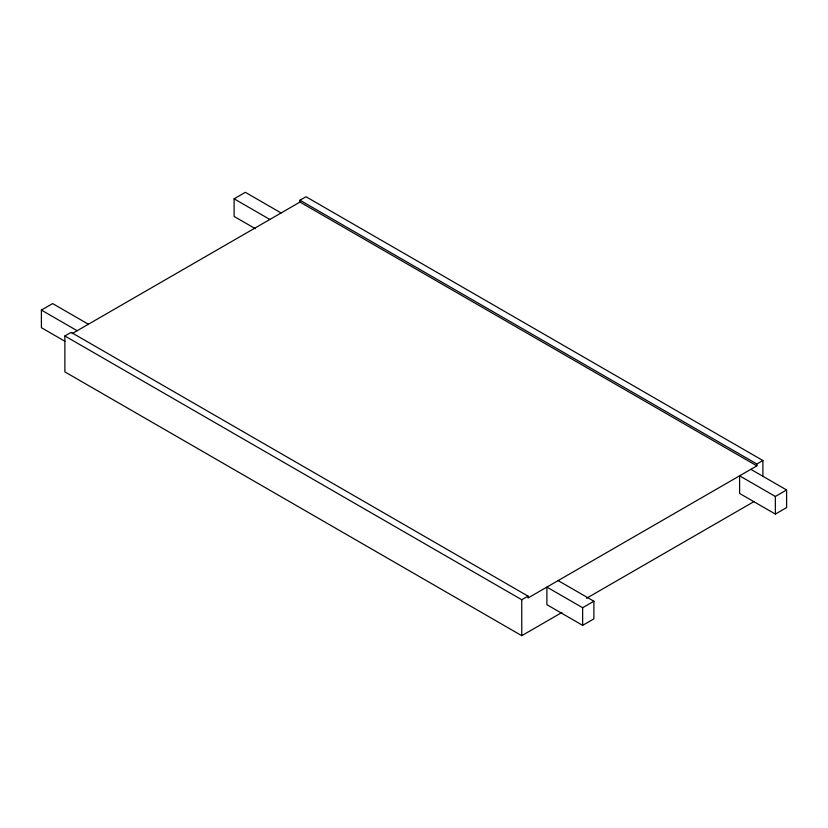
<?xml version="1.0" encoding="UTF-8"?>
<svg xmlns="http://www.w3.org/2000/svg" width="828" height="828" viewBox="0 0 828 828"><rect width="100%" height="100%" fill="white"/><g stroke="black" fill="none" stroke-linecap="round" stroke-linejoin="round"><path stroke-width="1.24" d="M64.863 341.239L41.4 327.691L41.4 310.076L52.64 303.586L88.399 324.234M255.345 228.694L234.107 216.439L234.107 198.813L245.357 192.324L281.106 212.972M561.943 612.472L521.754 635.676L64.874 371.886L64.874 335.961L71.136 332.349L528.026 596.129L528.026 597.982L756.864 465.853L756.864 464.001L299.974 200.221L299.974 202.073L72.139 333.622M299.974 200.221L305.998 196.743L762.888 460.523L762.888 475.924M64.874 335.961L521.754 599.741L528.026 596.129M756.864 464.001L762.888 460.523M586.503 598.292L753.956 501.613M582.643 607.731L593.893 601.242L593.893 618.858L582.643 625.347L546.894 604.699L546.894 587.083L582.643 607.731L582.643 625.347M775.36 496.469L786.6 489.979L786.6 507.595L775.36 514.084L739.601 493.447L739.601 475.821L775.36 496.469L775.36 514.084M299.974 202.073L756.864 465.853M750.841 469.331L786.6 489.979M234.107 198.813L269.866 219.461M558.134 580.594L593.893 601.242M41.4 310.076L77.159 330.724M521.754 599.741L521.754 635.676"/></g></svg>
